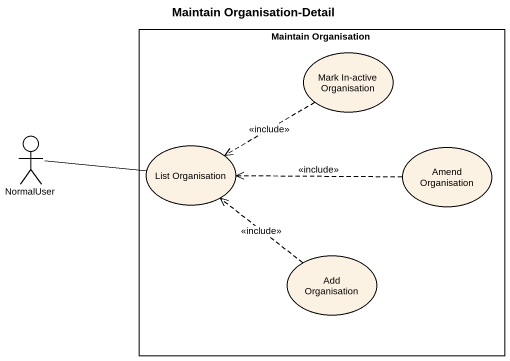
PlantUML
@startuml
title Maintain Organisation-Detail
rectangle "Maintain Organisation" as Maintain_Organisation {
  usecase "Mark In-active Organisation" as Mark_In_active_Organisation
  usecase "List Organisation" as List_Organisation
  usecase "Amend Organisation" as Amend_Organisation
  usecase "Add Organisation" as Add_Organisation
}
actor NormalUser
Mark_In_active_Organisation .left.> List_Organisation : <<include>>
NormalUser -right- List_Organisation
Amend_Organisation .left.> List_Organisation : <<include>>
Add_Organisation .up.> List_Organisation : <<include>>
@enduml
